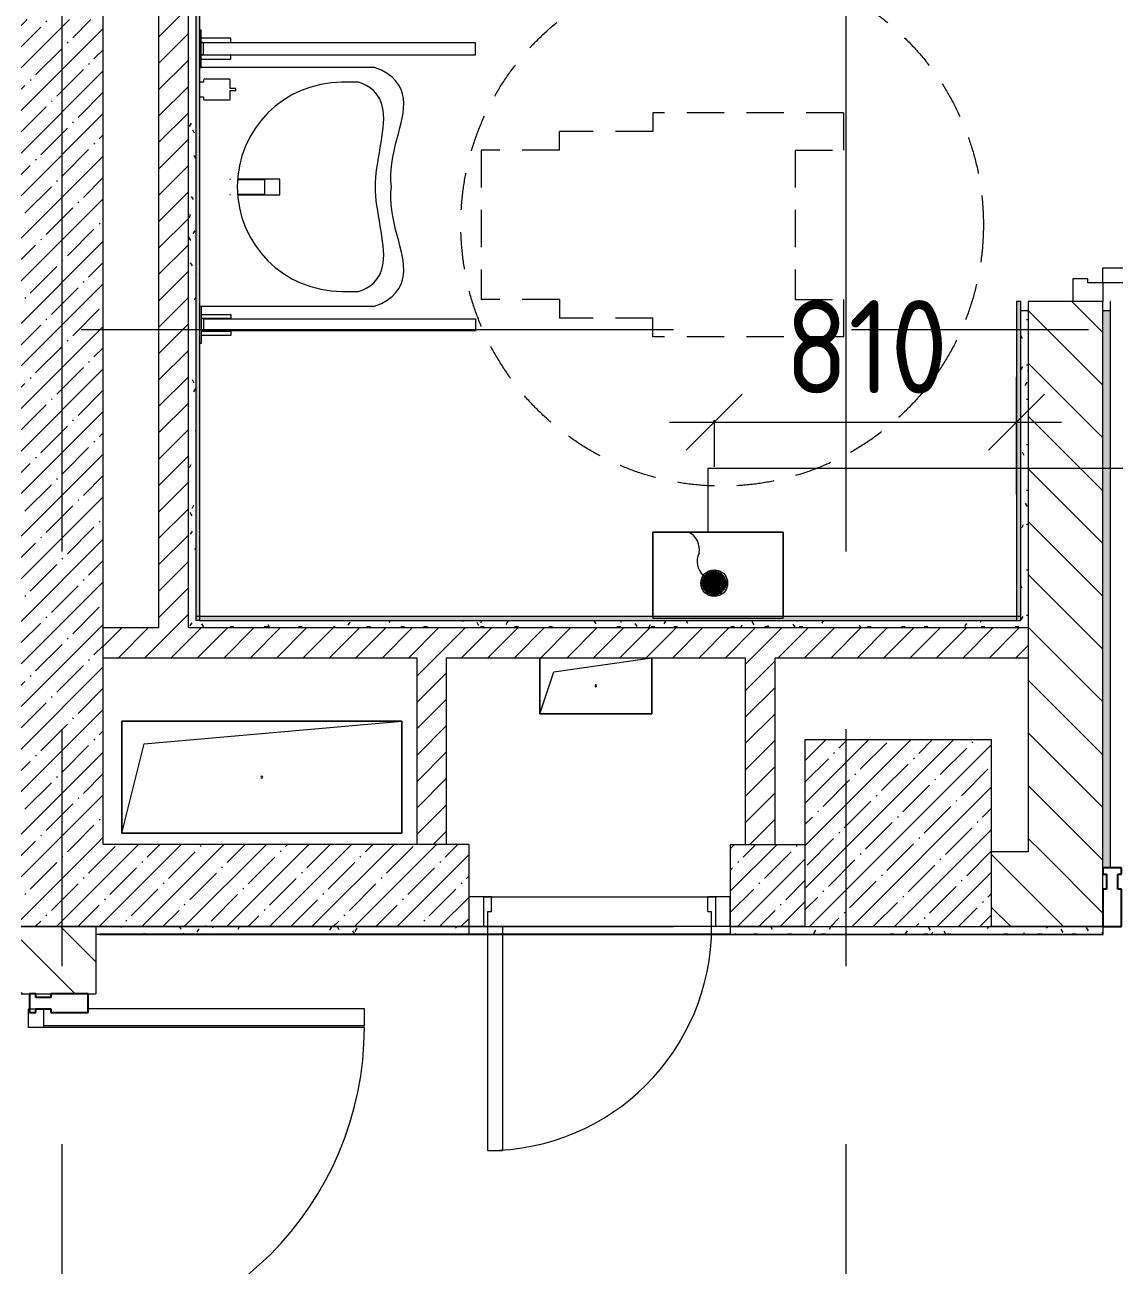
# Model space of a CAD drawing. Header units: millimetres. Extents: x 1322 to 199238, y -8553 to 29000.
# Drawn here: x 22978 to 25897, y 12493 to 15816 of the extents above; entities that cross this region are included whole.
import ezdxf

# ---------------------------------------------------------------- set-up
doc = ezdxf.new("R2010")
doc.units = ezdxf.units.MM
doc.linetypes.add('200_ШТРИХ__ш1_п0_6_', pattern=[160, 100, -60])
doc.linetypes.add('Осевая', pattern=[3175, 635, -476.25, 1587.5, -476.25])
for name, color, linetype, lineweight in [('0-1', 7, 'Continuous', 9), ('A-ANNO-DIMS', 7, 'Continuous', 9), ('A-ANNO-DIMS-100', 7, 'Continuous', 9), ('A-DETL-GENF', 7, 'Continuous', 9), ('A-DOOR', 7, 'Continuous', 9), ('A-DOOR-1', 7, 'Continuous', 13), ('A-DOOR-FRAM', 7, 'Continuous', 13), ('A-DOOR-FRAM-1', 7, 'Continuous', 9), ('A-GENM', 7, 'Continuous', 9), ('A-GLAZ-CWMG', 7, 'Continuous', 9), ('A-GLAZ-CWMG-1', 7, 'Continuous', 25), ('A-WALL', 7, 'Continuous', 9), ('E-ELEC-FIXT-IDEN', 7, 'Continuous', 9), ('I-WALL', 7, 'Continuous', 9), ('P-SANR-FIXT', 7, 'Continuous', 9), ('S-COLS', 7, 'Continuous', 9), ('Оси-2', 7, 'Осевая', 9), ('Электрические приборы', 7, 'Continuous', 9)]:
    doc.layers.add(name, color=color, linetype=linetype, lineweight=lineweight)
for name, color, linetype, lineweight, true_color in [('A-WALL-1', 7, 'Continuous', 9, 0x3c3c3c), ('A-WALL-FNSH-1', 7, 'Continuous', 9, 0x3c3c3c), ('I-FURN-1', 7, 'Continuous', 9, 0xf0f0f0), ('I-FURN-2', 7, '200_ШТРИХ__ш1_п0_6_', 9, 0xf0f0f0)]:
    doc.layers.add(name, color=color, linetype=linetype, lineweight=lineweight, true_color=true_color)
doc.styles.add('ISOCPEUR', font='isocpeur.ttf', dxfattribs={"width": 0.9, "height": 250})
doc.dimstyles.new('ISO-2_5_0_9К_БОЛЬШОЙ_1', dxfattribs={"dimscale": 304.8, "dimtxt": 248.995294, "dimasz": 0.492126, "dimexe": 0.393701, "dimexo": 0.984252, "dimgap": 0, "dimtad": 1, "dimdec": 0, "dimrnd": 10, "dimzin": 0, "dimdsep": 46, "dimtxsty": 'ISOCPEUR', "dimblk1": 'OBLIQUE', "dimblk2": 'OBLIQUE', "dimsah": 1, "dimcen": 0.09, "dimdle": 0.393701, "dimazin": 0, "dimtfac": 1, "dimtdec": 4, "dimtix": 1, "dimtmove": 0, "dimatfit": 3, "dimfxl": 1, "dimtvp": 1, "dimtolj": 1, "dimtzin": 0, "dimarcsym": 2})
pattern_1 = [(135, (-75531.33, 0), (-70.71068, -70.71068), [])]
pattern_2 = [(45, (-75531.33, 0), (-57.024626, 57.024626), []), (45, (-75474.3, 0), (-57.024626, 57.024626), [100.806, -20.161, 3.353, -16.808])]
pattern_3 = [(45, (-75531.326, 0), (-35.35534, 35.35534), [])]
pattern_4 = [(0, (-75531.326, 0), (121.92, 30.48), [10.058, -81.382, 10.058, -81.382, -487.68]), (0, (-75531.326, 0), (121.92, 30.48), [-182.88, 10.058, -172.822, 10.058, -81.382, -213.36]), (0, (-75531.326, 0), (121.92, 30.48), [-457.2, 10.058, -50.902, 10.058, -142.342]), (120, (-75485.606, 15.24), (-87.356454, 90.345817), [10.058, -81.382, 10.058, -81.382, -487.68]), (120, (-75485.606, 15.24), (-87.356454, 90.345817), [-182.88, 10.058, -172.822, 10.058, -81.382, -213.36]), (120, (-75485.606, 15.24), (-87.356454, 90.345817), [-457.2, 10.058, -50.902, 10.058, -142.342]), (240, (-75470.366, 76.2), (-34.563546, -120.825817), [10.058, -81.382, 10.058, -81.382, -487.68]), (240, (-75470.366, 76.2), (-34.563546, -120.825817), [-182.88, 10.058, -172.822, 10.058, -81.382, -213.36]), (240, (-75470.366, 76.2), (-34.563546, -120.825817), [-457.2, 10.058, -50.902, 10.058, -142.342])]

# ---------------------------------------------------------------- blocks, each defined once
blk = doc.blocks.new('110_Дверь_СКБ_1Ст_Внутренняя1 - Д-4 1100x2100h_су мгн-31800557-План размещения напольных электротехнических лючков и розеток 1 этажа в осях 23_1-33')
at = {"layer": 'A-DOOR'}
blk.add_arc((512.5, 100), 1000, 90, 180, dxfattribs=at)
at = {"layer": 'A-DOOR-1'}
for p, q in [((512.5, 1100), (472.5, 1100)), ((472.5, 100), (472.5, 1100)), ((512.5, 1100), (512.5, 100)), ((512.5, 100), (472.5, 100))]:
    blk.add_line(p, q, dxfattribs=at)
at = {"layer": 'A-DOOR-FRAM'}
for p, q in [((-537.5, 100), (-537.5, 20)), ((-537.5, 100), (-487.5, 100)), ((-487.5, 100), (-487.5, 60)), ((512.5, 100), (512.5, 60)), ((512.5, 100), (562.5, 100)), ((562.5, 100), (562.5, 20)), ((-477.5, 60), (-487.5, 60)), ((-477.5, 60), (-477.5, 20)), ((502.5, 60), (502.5, 20)), ((512.5, 60), (502.5, 60)), ((-537.5, 20), (-477.5, 20)), ((502.5, 20), (562.5, 20))]:
    blk.add_line(p, q, dxfattribs=at)
blk = doc.blocks.new('110_Дверь_СКБ_1Ст - д-18 700x2100h_Технический шкаф ЭОМ и СС-23279316-План размещения напольных электротехнических лючков и розеток 1 этажа в осях 23_1-33')
at = {"layer": 'A-DOOR'}
blk.add_arc((312.5, 110), 600, 90, 180, dxfattribs=at)
at = {"layer": 'A-DOOR-1'}
for p, q in [((312.5, 710), (272.5, 710)), ((272.5, 110), (272.5, 710)), ((312.5, 710), (312.5, 110)), ((312.5, 110), (272.5, 110))]:
    blk.add_line(p, q, dxfattribs=at)
at = {"layer": 'A-DOOR-FRAM'}
for p, q in [((-337.5, 110), (-337.5, 30)), ((-337.5, 110), (-287.5, 110)), ((-287.5, 110), (-287.5, 70)), ((312.5, 110), (312.5, 70)), ((312.5, 110), (362.5, 110)), ((362.5, 110), (362.5, 30)), ((-277.5, 70), (-287.5, 70)), ((-277.5, 70), (-277.5, 30)), ((302.5, 70), (302.5, 30)), ((312.5, 70), (302.5, 70)), ((-337.5, 30), (-277.5, 30)), ((302.5, 30), (362.5, 30))]:
    blk.add_line(p, q, dxfattribs=at)
at = {"layer": 'A-DOOR-FRAM-1'}
for p, q in [((-297.5, 30), (-297.5, 110)), ((-297.5, 110), (322.5, 110)), ((322.5, 110), (322.5, 30)), ((322.5, 30), (-297.5, 30))]:
    blk.add_line(p, q, dxfattribs=at)
blk = doc.blocks.new('FRT_2D_Символ _разворот МГН_1 - D1_4_Символ доступности разворота МГН _360__-18618045-План размещения напольных электротехнических лючков и розеток 1 этажа в осях 23_1-33')
at = {"layer": 'I-FURN-2'}
for p, q in [((-300, 325.4), (-300, -185.8)), ((-300, 325.4), (-200, 325.4)), ((-200, 195.4), (-200, 325.4)), ((200, 325.4), (300, 325.4)), ((200, 195.4), (200, 325.4)), ((300, 325.4), (300, -185.8)), ((-200, 195.4), (200, 195.4)), ((-300, -185.8), (-250, -185.8)), ((-250, -185.8), (-250, -435.8)), ((300, -185.8), (250, -185.8)), ((250, -185.8), (250, -435.8)), ((-200, -435.8), (-250, -435.8)), ((-200, -435.8), (-200, -645.8)), ((200, -435.8), (250, -435.8)), ((200, -435.8), (200, -645.8)), ((-200, -645.8), (200, -645.8))]:
    blk.add_line(p, q, dxfattribs=at)
blk.add_circle((0, 0), 700, dxfattribs=at)
blk = doc.blocks.new('SND_Умывальник МГН_Jika - гибкая подводка_ 640х550х165 PN6_3_ ХВ_ГВ накидная гайка BP DN15_ К-гл_кон_ П DN 50-30756074-План размещения напольных электротехнических лючков и розеток 1 этажа в осях 23_1-33')
at = {"layer": 'P-SANR-FIXT'}
for p, q in [((-320, 468), (-320, 0)), ((320, 0), (320, 468)), ((-280, 425), (-280, 380)), ((280, 380), (280, 425))]:
    blk.add_line(p, q, dxfattribs=at)
blk.add_arc((0, 380), 280, 180, 360, dxfattribs=at)
for points, knots in [([(0, 512.9), (-41.2, 508.8), (-131.1, 523.5), (-281.1, 574.8), (-320, 468)], [-0.715552, -0.715552, -0.715552, -0.715552, -0.3972744, 0, 0, 0, 0]), ([(320, 468), (281.1, 574.8), (131.1, 523.5), (41.2, 508.8), (0, 512.9)], [-0.715552, -0.715552, -0.715552, -0.715552, -0.3182776, 0, 0, 0, 0]), ([(0, 470), (-61.7, 470), (-229.3, 523.4), (-272.8, 450.8), (-280, 425)], [0, 0, 0, 0, 0.3523534, 0.6664917, 0.6664917, 0.6664917, 0.6664917]), ([(280, 425), (272.8, 450.8), (229.3, 523.4), (61.7, 470), (0, 470)], [0, 0, 0, 0, 0.3141383, 0.6664917, 0.6664917, 0.6664917, 0.6664917])]:
    blk.add_open_spline(points, degree=3, knots=knots, dxfattribs=at)
blk = doc.blocks.new('132_МГН_Поручень для унитаза_тип откидной - ПР 1Р-V1-План размещения напольных электротехнических лючков и розеток 1 этажа в осях 23_1-33')
at = {"layer": 'A-GENM'}
for p, q in [((-16, 738), (-16, 9.5)), ((16, 738), (-16, 738)), ((16, 9.5), (16, 738)), ((-28.2, 83), (-28.2, 3)), ((-17, 83), (-28.2, 83)), ((-17, 3), (-17, 83)), ((17, 83), (17, 3)), ((28.2, 83), (17, 83)), ((28.2, 3), (28.2, 83)), ((-50, 3), (-50, 0)), ((50, 3), (-50, 3)), ((-17, 3), (-28.2, 3)), ((-16, 9.5), (-16.6, 8.9)), ((-16.6, 8.9), (-16.6, 4.2)), ((16, 9.5), (-16, 9.5)), ((16, 9.5), (16.6, 8.9)), ((16.6, 8.9), (16.6, 4.2)), ((28.2, 3), (17, 3)), ((50, 0), (50, 3))]:
    blk.add_line(p, q, dxfattribs=at)
for centre, start, end in [((-15.3, 4.2), 180, 270), ((15.3, 4.2), 270, 360)]:
    blk.add_arc(centre, 1.24, start, end, dxfattribs=at)
blk = doc.blocks.new('132_МГН_Поручень для унитаза_тип откидной - ПР 1Р-18619933-План размещения напольных электротехнических лючков и розеток 1 этажа в осях 23_1-33')
at = {"layer": 'A-GENM'}
for p, q in [((-50, -3), (-50, 0)), ((50, 0), (50, -3)), ((50, -3), (-50, -3)), ((-17, -3), (-28.2, -3)), ((-28.2, -83), (-28.2, -3)), ((-17, -3), (-17, -83)), ((-16.6, -8.9), (-16.6, -4.2)), ((-16, -9.5), (-16.6, -8.9)), ((16, -9.5), (-16, -9.5)), ((-16, -738), (-16, -9.5)), ((16, -9.5), (16.6, -8.9)), ((16, -9.5), (16, -738)), ((16.6, -8.9), (16.6, -4.2)), ((28.2, -3), (17, -3)), ((17, -83), (17, -3)), ((28.2, -3), (28.2, -83)), ((-17, -83), (-28.2, -83)), ((28.2, -83), (17, -83)), ((16, -738), (-16, -738))]:
    blk.add_line(p, q, dxfattribs=at)
for centre, start, end in [((-15.3, -4.2), 90, 180), ((15.3, -4.2), 0, 90)]:
    blk.add_arc(centre, 1.24, start, end, dxfattribs=at)
blk = doc.blocks.new('Прямоугольный импост - Импост структурный с накладкой - 160мм Темный-30756008-План размещения напольных электротехнических лючков и розеток 1 этажа в осях 23_1-33')
at = {"layer": 'A-GLAZ-CWMG-1'}
for p, q in [((-50, 0), (-50, 17)), ((-50, 17), (0, 17)), ((-40, 0), (-50, 0)), ((-40, -40), (-40, 0)), ((0, 0), (-10, 0)), ((-10, 0), (-10, -40)), ((0, 17), (0, 0)), ((-50, -140), (-50, -40)), ((-50, -40), (-40, -40)), ((-10, -40), (0, -40)), ((0, -40), (0, -140)), ((0, -140), (-50, -140))]:
    blk.add_line(p, q, dxfattribs=at)
blk = doc.blocks.new('GM_Отверстие прямоугольное _в плите_ - Отверстие-21606279-План размещения напольных электротехнических лючков и розеток 1 этажа в осях 23_1-33')
at = {"layer": 'A-GENM'}
for p, q in [((-375, -150), (-375, 150)), ((-375, 150), (375, 150)), ((375, 150), (-375, 150)), ((-375, 150), (-375, -150)), ((-315, 90), (375, 150)), ((375, 150), (375, -150)), ((375, -150), (375, 150)), ((-375, -150), (-315, 90)), ((375, -150), (-375, -150)), ((-375, -150), (375, -150))]:
    blk.add_line(p, q, dxfattribs=at)
for start, end in [(360, 180), (180, 360)]:
    blk.add_arc((0, 0), 2.5, start, end, dxfattribs=at)
blk = doc.blocks.new('GM_Отверстие прямоугольное _в плите_ - Отверстие-21620300-План размещения напольных электротехнических лючков и розеток 1 этажа в осях 23_1-33')
at = {"layer": 'A-GENM'}
for p, q in [((-150, -75), (-150, 75)), ((-150, 75), (-150, -75)), ((-112.5, 37.5), (150, 75)), ((150, 75), (150, -75)), ((150, -75), (150, 75)), ((-150, -75), (-112.5, 37.5)), ((150, -75), (-150, -75)), ((-150, -75), (150, -75))]:
    blk.add_line(p, q, dxfattribs=at)
for start, end in [(360, 180), (180, 360)]:
    blk.add_arc((0, 0), 2.5, start, end, dxfattribs=at)
blk = doc.blocks.new('BSC_Колонна _Прямоугольная - 500х500-17857564-План размещения напольных электротехнических лючков и розеток 1 этажа в осях 23_1-33')
at = {"layer": 'S-COLS'}
h = blk.add_hatch(dxfattribs=at)
h.set_pattern_fill('FP_28', color=256, style=0, pattern_type=2)
h.set_pattern_definition([(45, (-100850, -13650), (-57.024626, 57.024626), []), (45, (-100792.975, -13650), (-57.024626, 57.024626), [100.806, -20.161, 3.353, -16.808])])
h.paths.add_polyline_path([(-250, -250), (250, -250), (250, 250), (-250, 250), (-250, -33.5)])
for p, q in [((250, 250), (-250, 250)), ((-250, 250), (-250, -250)), ((250, -250), (250, 250)), ((-250, -250), (250, -250))]:
    blk.add_line(p, q, dxfattribs=at)
blk = doc.blocks.new('Блок Розеток и Выключателей - Блок Розеток и Выключателей_SK3-27368973-План размещения напольных электротехнических лючков и розеток 1 этажа в осях 23_1-33')
at = {"layer": 'A-DETL-GENF'}
for p, q in [((-7.2, -66.4), (-7.2, -133.6)), ((-4.8, -66.4), (-4.8, -133.6)), ((-2.4, -66.4), (-2.4, -133.6)), ((0, -66.4), (0, -133.6)), ((2.4, -66.4), (2.4, -133.6)), ((4.8, -66.4), (4.8, -133.6)), ((7.2, -66.4), (7.2, -133.6)), ((-33.6, -92.8), (-33.6, -107.2)), ((-31.2, -88), (-31.2, -112)), ((-28.8, -83.2), (-28.8, -116.8)), ((-26.4, -80.8), (-26.4, -119.2)), ((-24, -78.4), (-24, -121.6)), ((-21.6, -76), (-21.6, -124)), ((-19.2, -73.6), (-19.2, -126.4)), ((-16.8, -71.2), (-16.8, -128.8)), ((-14.4, -71.2), (-14.4, -128.8)), ((-12, -68.8), (-12, -131.2)), ((-9.6, -68.8), (-9.6, -131.2)), ((9.6, -68.8), (9.6, -131.2)), ((12, -68.8), (12, -131.2)), ((14.4, -71.2), (14.4, -128.8)), ((16.8, -71.2), (16.8, -128.8)), ((19.2, -73.6), (19.2, -126.4)), ((21.6, -76), (21.6, -124)), ((24, -78.4), (24, -121.6)), ((26.4, -80.8), (26.4, -119.2)), ((28.8, -83.2), (28.8, -116.8)), ((31.2, -88), (31.2, -112)), ((33.6, -92.8), (33.6, -107.2))]:
    blk.add_line(p, q, dxfattribs=at)
blk.add_circle((0, -100), 36, dxfattribs=at)
for centre, radius, start, end in [((-2.1, -158.1), 48.1, 332.5065, 49.9886), ((91.1, -190.4), 51.5, 168.6656, 243.8652)]:
    blk.add_arc(centre, radius, start, end, dxfattribs=at)
blk = doc.blocks.new('смеситель для раковины - Default-30615600-План размещения напольных электротехнических лючков и розеток 1 этажа в осях 23_1-33')
at = {"layer": '0-1'}
for p, q in [((21, 151.6), (-21, 151.6)), ((20.3, 111.8), (-20.3, 111.8)), ((-20.3, 19.4), (-20.3, 17.5)), ((20.3, 17.5), (20.3, 19.4))]:
    blk.add_line(p, q, dxfattribs=at)
at = {"layer": '0-1', "flags": 128}
for points in [[(-21, 151.3), (-21, 147.9), (-21, 145.7), (-21, 145.2), (-21, 144.9), (-21, 144.8), (-21, 144.7), (-21, 144.7)], [(21, 89.1), (21, 88.6), (21, 88.3), (21, 88.3)]]:
    blk.add_lwpolyline(points, dxfattribs=at)
at = {"layer": 'P-SANR-FIXT'}
for p, q in [((21, 151.6), (-21, 151.6)), ((-21, 151.6), (-21, 39.3)), ((21, 39.3), (21, 151.6)), ((-20.3, 111.8), (-20.3, 111.8)), ((-20.3, 111.8), (-20.3, 109.7)), ((20.3, 109.7), (20.3, 111.8)), ((20.3, 111.8), (20.3, 111.8))]:
    blk.add_line(p, q, dxfattribs=at)
at = {"layer": 'P-SANR-FIXT', "flags": 128}
for points in [[(-21, 144), (-21, 91), (-21, 39.3)], [(21, 39.3), (21, 91), (21, 144)], [(-20.3, 38.2), (-20.3, 60.2), (-20.3, 109.7)], [(20.3, 109.7), (20.3, 60.2), (20.3, 38.2)]]:
    blk.add_lwpolyline(points, dxfattribs=at)
at = {"layer": 'P-SANR-FIXT'}
for points, knots in [([(-21, 151.6), (-21, 151.7), (-21, 151.5), (-21, 150.5), (-21, 148.7), (-21, 146.9), (-21, 145.2), (-21, 144.4), (-21, 144)], [0.4444444, 0.4444444, 0.4444444, 0.4444444, 0.5555556, 0.6666667, 0.7777778, 0.8888889, 0.9444444, 1, 1, 1, 1]), ([(21, 144), (21, 144.4), (21, 145.2), (21, 146.9), (21, 148.7), (21, 150.5), (21, 151.5), (21, 151.7), (21, 151.6)], [0, 0, 0, 0, 0.0555556, 0.1111111, 0.2222222, 0.3333333, 0.4444444, 0.5555556, 0.5555556, 0.5555556, 0.5555556]), ([(-21.3, 38.5), (-21.3, 38.6), (-21.3, 39.4), (-21.2, 41), (-21.2, 44.2), (-21.2, 48.8), (-21.1, 54.3), (-21.1, 59.3), (-21.1, 63.2), (-21.1, 66.1), (-21.1, 68.8), (-21.1, 72.5), (-21, 78.9), (-21, 84.5), (-21, 88.1)], [0.5797574, 0.5797574, 0.5797574, 0.5797574, 0.5833333, 0.625, 0.6666667, 0.7083333, 0.75, 0.7916667, 0.8125, 0.8333333, 0.8541667, 0.875, 0.9166667, 1, 1, 1, 1]), ([(21, 88.1), (21, 84.5), (21, 78.9), (21.1, 72.5), (21.1, 68.8), (21.1, 66.1), (21.1, 63.2), (21.1, 59.3), (21.2, 54.3), (21.2, 48.8), (21.2, 44.2), (21.3, 41), (21.3, 39.4), (21.3, 38.6), (21.3, 38.5)], [0, 0, 0, 0, 0.0833333, 0.125, 0.1458333, 0.1666667, 0.1875, 0.2083333, 0.25, 0.2916667, 0.3333333, 0.375, 0.4166667, 0.4202426, 0.4202426, 0.4202426, 0.4202426])]:
    blk.add_open_spline(points, degree=3, knots=knots, dxfattribs=at)
blk = doc.blocks.new('TOY_Диспансер мыло - Дозатор Elegance new 11654 019001 хром-30721027-План размещения напольных электротехнических лючков и розеток 1 этажа в осях 23_1-33')
at = {"layer": 'A-GENM'}
for p, q in [((127.9, 101.6), (122.2, 101.6)), ((122.2, 101.6), (122.2, 86.7)), ((127.9, 86.7), (127.9, 101.6)), ((97.5, 84.7), (97.5, 17)), ((122.2, 86.7), (99.5, 86.7)), ((150.5, 86.7), (127.9, 86.7)), ((152.5, 17), (152.5, 84.7)), ((99.5, 15), (105, 15)), ((105, 15), (105, 5.5)), ((145, 5.5), (145, 15)), ((145, 15), (150.5, 15))]:
    blk.add_line(p, q, dxfattribs=at)
for centre, start, end in [((99.5, 84.7), 90, 180), ((150.5, 84.7), 360, 90), ((99.5, 17), 180, 270), ((150.5, 17), 270, 360)]:
    blk.add_arc(centre, 2, start, end, dxfattribs=at)
blk = doc.blocks.new('Дверь_Витражная_остекление_ - ВВ-7 остекление-32349468-План размещения напольных электротехнических лючков и розеток 1 этажа в осях 23_1-33')
at = {"layer": 'A-DETL-GENF'}
for p, q in [((-815, -20), (-860, -20)), ((-860, -20), (-860, -880)), ((-815, -880), (-815, -20)), ((865, -20), (865, -880)), ((910, -880), (910, -140)), ((-860, -880), (-815, -880)), ((865, -880), (910, -880))]:
    blk.add_line(p, q, dxfattribs=at)
at = {"layer": 'A-DOOR'}
for p, q in [((-860, -880), (-860, -20)), ((860, -880), (860, -20))]:
    blk.add_line(p, q, dxfattribs=at)
for centre, start, end in [((-860, -20), 270, 0), ((860, -20), 180, 270)]:
    blk.add_arc(centre, 860, start, end, dxfattribs=at)
at = {"layer": 'A-DOOR-1'}
for p, q in [((-910, 20), (-860, 20)), ((-910, -20), (-910, 20)), ((-860, 20), (-860, -20)), ((860, 20), (910, 20)), ((860, -20), (860, 20)), ((910, 20), (910, -20)), ((-860, -20), (-910, -20)), ((910, -20), (860, -20))]:
    blk.add_line(p, q, dxfattribs=at)
blk = doc.blocks.new('Прямоугольный импост - Импост структурный с накладкой - 160мм Темный-32348142-План размещения напольных электротехнических лючков и розеток 1 этажа в осях 23_1-33')
at = {"layer": 'A-GLAZ-CWMG-1'}
for p, q in [((0, 17), (-50, 17)), ((-50, 17), (-50, 0)), ((-50, 0), (-40, 0)), ((-40, 0), (-40, -40)), ((-10, -40), (-10, 0)), ((-10, 0), (0, 0)), ((0, 0), (0, 17)), ((-40, -40), (-50, -40)), ((-50, -40), (-50, -140)), ((0, -40), (-10, -40)), ((0, -140), (0, -40)), ((-50, -140), (0, -140))]:
    blk.add_line(p, q, dxfattribs=at)
blk = doc.blocks.new('DIMBLOCK45-План размещения напольных электротехнических лючков и розеток 1 этажа в осях 23_1-33')
at = {"layer": 'A-ANNO-DIMS-100'}
for p, q in [((25635.7, 14557.7), (25635.7, 14871.6)), ((24825.5, 14756.7), (24825.5, 14631.6)), ((24825.5, 14751.6), (24825.5, 14756.7)), ((24705.5, 14751.6), (25755.7, 14751.6)), ((25635.7, 14751.6), (25635.7, 14557.7))]:
    blk.add_line(p, q, dxfattribs=at)
at = {"layer": 'A-ANNO-DIMS-100', "lineweight": 20}
for p, q in [((24825.5, 14751.6), (24900.5, 14826.6)), ((25635.7, 14751.6), (25710.7, 14826.6)), ((24825.5, 14751.6), (24750.5, 14676.6)), ((25635.7, 14751.6), (25560.7, 14676.6))]:
    blk.add_line(p, q, dxfattribs=at)
at = {"layer": 'A-ANNO-DIMS-100', "color": 0, "insert": (25015.1, 15078.3), "char_height": 250, "width": 517.144, "attachment_point": 1, "line_spacing_factor": 1.149209, "style": 'ISOCPEUR'}
blk.add_mtext('810', dxfattribs=at)
blk = doc.blocks.new('_Oblique')
at = {"color": 0, "linetype": 'ByBlock', "lineweight": -2}
blk.add_line((-0.5, -0.5), (0.5, 0.5), dxfattribs=at)

msp = doc.modelspace()

# ---------------------------------------------------------------- hatches: boundary and pattern name
at = {"layer": 'I-WALL'}
h = msp.add_hatch(dxfattribs=at)
h.set_pattern_fill('FP_31', color=256, style=0, pattern_type=2)
h.set_pattern_definition(pattern_4)
h.paths.add_polyline_path([(25886.7, 13557), (25886.7, 15050), (25866.7, 15050), (25866.7, 13557)])
h.paths.add_polyline_path([(25866.7, 16175), (25886.7, 16175), (25886.7, 17750), (25866.7, 17750), (25866.7, 17270.3)])
h = msp.add_hatch(dxfattribs=at)
h.set_pattern_fill('FP_4', color=256, style=0, pattern_type=2)
h.set_pattern_definition(pattern_1)
h.paths.add_polyline_path([(25666.7, 13600), (25866.7, 13600), (25866.7, 15075), (25666.7, 15075), (25666.7, 13616.5)])
h.paths.add_polyline_path([(25866.7, 16175), (25866.7, 17530), (25666.7, 17530), (25666.7, 16175)])
h = msp.add_hatch(dxfattribs=at)
h.set_pattern_fill('FP_3', color=256, style=0, pattern_type=2)
h.set_pattern_definition(pattern_3)
h.paths.add_polyline_path([(23336.7, 14200), (23416.7, 14200), (23416.7, 17030), (23336.7, 17030), (23336.7, 14834.4)])
h = msp.add_hatch(dxfattribs=at)
h.set_pattern_fill('FP_31', color=256, style=0, pattern_type=2)
h.set_pattern_definition(pattern_4)
h.paths.add_polyline_path([(25646.7, 14220), (25666.7, 14220), (25666.7, 15050), (25646.7, 15050), (25646.7, 14231)])
h.paths.add_polyline_path([(25666.7, 16175), (25666.7, 16950), (25646.7, 16950), (25646.7, 16175)])
h = msp.add_hatch(dxfattribs=at)
h.set_pattern_fill('FP_31', color=256, style=0, pattern_type=2)
h.set_pattern_definition(pattern_4)
h.paths.add_polyline_path([(23416.7, 14200), (23436.7, 14200), (23436.7, 16930), (23416.7, 16930), (23416.7, 14834.4)])
for points in [[(23436.7, 14220), (23447.7, 14220), (23447.7, 16930), (23436.7, 16930), (23436.7, 14834.4)], [(25646.7, 14220), (25646.7, 14231), (23436.7, 14231), (23436.7, 14220), (24975.1, 14220)]]:
    msp.add_hatch(color=256, dxfattribs=at).paths.add_polyline_path(points)
h = msp.add_hatch(color=256, dxfattribs=at)
h.paths.add_polyline_path([(25635.7, 14220), (25646.7, 14220), (25646.7, 15075), (25635.7, 15075), (25635.7, 14834.4)])
h.paths.add_polyline_path([(25635.7, 16175), (25646.7, 16175), (25646.7, 16930), (25635.7, 16930)])
h = msp.add_hatch(dxfattribs=at)
h.set_pattern_fill('FP_2', color=256, style=0, pattern_type=2)
h.set_pattern_definition(pattern_2)
h.paths.add_polyline_path([(22968.7, 13620), (23188.7, 13620), (23188.7, 15830), (22968.7, 15830), (22968.7, 14040)])
h = msp.add_hatch(dxfattribs=at)
h.set_pattern_fill('FP_3', color=256, style=0, pattern_type=2)
h.set_pattern_definition(pattern_3)
h.paths.add_polyline_path([(24988.7, 14120), (25666.7, 14120), (25666.7, 14200), (23188.7, 14200), (23188.7, 14120), (24975.1, 14120)])
h = msp.add_hatch(dxfattribs=at)
h.set_pattern_fill('FP_31', color=256, style=0, pattern_type=2)
h.set_pattern_definition(pattern_4)
h.paths.add_polyline_path([(24975.1, 14200), (25666.7, 14200), (25666.7, 14220), (23436.7, 14220), (23436.7, 14200), (23645.1, 14200)])
h = msp.add_hatch(dxfattribs=at)
h.set_pattern_fill('FP_3', color=256, style=0, pattern_type=2)
h.set_pattern_definition(pattern_3)
h.paths.add_polyline_path([(24108.7, 13620), (24108.7, 14120), (24028.7, 14120), (24028.7, 13620)])
h = msp.add_hatch(dxfattribs=at)
h.set_pattern_fill('FP_3', color=256, style=0, pattern_type=2)
h.set_pattern_definition(pattern_3)
h.paths.add_polyline_path([(24908.7, 13620), (24988.7, 13620), (24988.7, 14120), (24908.7, 14120)])
h = msp.add_hatch(dxfattribs=at)
h.set_pattern_fill('FP_2', color=256, style=0, pattern_type=2)
h.set_pattern_definition(pattern_2)
h.paths.add_polyline_path([(24868.7, 13400), (25068.7, 13400), (25068.7, 13620), (24868.7, 13620)])
h.paths.add_polyline_path([(24168.7, 13400), (24168.7, 13620), (22968.7, 13620), (22968.7, 13400), (23645.1, 13400)])
h = msp.add_hatch(dxfattribs=at)
h.set_pattern_fill('FP_4', color=256, style=0, pattern_type=2)
h.set_pattern_definition(pattern_1)
h.paths.add_polyline_path([(35018.7, 13400), (35018.7, 13600), (34297.7, 13600), (34297.7, 13400)])
h.paths.add_polyline_path([(30018.7, 13400), (30018.7, 13600), (29868.7, 13600), (29868.7, 13400)])
h.paths.add_polyline_path([(31078.7, 13400), (31078.7, 13600), (30518.7, 13600), (30519.7, 13400)])
h.paths.add_polyline_path([(25568.7, 13400), (25866.7, 13400), (25866.7, 13600), (25568.7, 13600)])
h = msp.add_hatch(dxfattribs=at)
h.set_pattern_fill('FP_4', color=256, style=0, pattern_type=2)
h.set_pattern_definition(pattern_1)
h.paths.add_polyline_path([(23168.7, 10600), (23168.7, 11320), (22968.7, 11320), (22968.7, 10600), (22980, 10600)])
h.paths.add_polyline_path([(23168.7, 13220), (23168.7, 13400), (22968.7, 13400), (22968.7, 13220)])
h = msp.add_hatch(dxfattribs=at)
h.set_pattern_fill('FP_31', color=256, style=0, pattern_type=2)
h.set_pattern_definition(pattern_4)
h.paths.add_polyline_path([(25568.7, 13380), (25867.7, 13380), (25866.7, 13400), (24868.7, 13400), (24868.7, 13380), (25068.7, 13380)])
h.paths.add_polyline_path([(24168.7, 13380), (24168.7, 13400), (23168.7, 13400), (23168.7, 13380), (23645.1, 13380)])

# ---------------------------------------------------------------- linework, layer by layer
at = {"layer": 'A-WALL'}
for p, q in [((23436.7, 16930), (23436.7, 14220)), ((25646.7, 14220), (25646.7, 15050)), ((23447.7, 14220), (23436.7, 14220)), ((24868.7, 13620), (25068.7, 13620)), ((25568.7, 13400), (25866.7, 13400)), ((25866.7, 13400), (25568.7, 13400)), ((24868.7, 13380), (25866.7, 13380))]:
    msp.add_line(p, q, dxfattribs=at)
at = {"layer": 'A-WALL-1'}
for p, q in [((23188.7, 13620), (23188.7, 17530)), ((23336.7, 17030), (23336.7, 14200)), ((23416.7, 14200), (23416.7, 16950)), ((25666.7, 15075), (25666.7, 13600)), ((25866.7, 15075), (25666.7, 15075)), ((25866.7, 13400), (25866.7, 15075)), ((25666.7, 15050), (25646.7, 15050)), ((25886.7, 15050), (25866.7, 15050)), ((23336.7, 14200), (23188.7, 14200)), ((25666.7, 14200), (23416.7, 14200)), ((23188.7, 14120), (24028.7, 14120)), ((24028.7, 14120), (24028.7, 13620)), ((24108.7, 14120), (24908.7, 14120)), ((24108.7, 13620), (24108.7, 14120)), ((24908.7, 14120), (24908.7, 13620)), ((24988.7, 14120), (25666.7, 14120)), ((24988.7, 13620), (24988.7, 14120)), ((24168.7, 13620), (23188.7, 13620)), ((24168.7, 13400), (24168.7, 13620)), ((24868.7, 13620), (24868.7, 13400)), ((25666.7, 13600), (25568.7, 13600)), ((25866.7, 13557), (25886.7, 13557)), ((22968.7, 13400), (24168.7, 13400)), ((24168.7, 13400), (22968.7, 13400)), ((23168.7, 13400), (23168.7, 13220)), ((24168.7, 13380), (24168.7, 13400)), ((24868.7, 13400), (25068.7, 13400)), ((25068.7, 13400), (24868.7, 13400)), ((24868.7, 13400), (24868.7, 13380)), ((25867.7, 13400), (25866.7, 13400)), ((25867.7, 13379), (25867.7, 13400)), ((23168.7, 13380), (23178.7, 13380)), ((25866.7, 13380), (25866.7, 13379)), ((25866.7, 13379), (25867.7, 13379)), ((22968.7, 13220), (23168.7, 13220))]:
    msp.add_line(p, q, dxfattribs=at)
at = {"layer": 'A-WALL-FNSH-1'}
for p, q in [((23447.7, 14220), (23447.7, 16930)), ((25646.7, 15075), (25635.7, 15075)), ((25635.7, 15075), (25635.7, 14220)), ((25646.7, 15050), (25646.7, 15075)), ((25886.7, 15075), (25886.7, 13557)), ((25887.7, 15075), (25886.7, 15075)), ((25887.7, 13557), (25887.7, 15075)), ((25646.7, 14231), (23436.7, 14231)), ((23447.7, 14220), (25646.7, 14220)), ((25886.7, 13557), (25887.7, 13557)), ((24868.7, 13380), (23178.7, 13380)), ((23178.7, 13380), (23178.7, 13379)), ((23178.7, 13379), (25866.7, 13379))]:
    msp.add_line(p, q, dxfattribs=at)
at = {"layer": 'E-ELEC-FIXT-IDEN'}
for p, q in [((24809.4, 14628.1), (26030.7, 14628.1)), ((24809.4, 14456.7), (24809.4, 14628.1))]:
    msp.add_line(p, q, dxfattribs=at)
at = {"layer": 'I-FURN-1'}
for p, q in [((24660.7, 14456.2), (24660.7, 14226.2)), ((25010.7, 14456.2), (24660.7, 14456.2)), ((24660.7, 14456.2), (25010.7, 14456.2)), ((24660.7, 14231), (24660.7, 14456.2)), ((25010.7, 14226.2), (25010.7, 14456.2)), ((25010.7, 14456.2), (25010.7, 14231)), ((24660.7, 14226.2), (25010.7, 14226.2))]:
    msp.add_line(p, q, dxfattribs=at)
at = {"layer": 'Оси-2'}
for p, q in [((25178.7, 593.7), (25178.7, 19528.3)), ((23078.7, 593.7), (23078.7, 19415.1)), ((9318.1, 15000), (46628.7, 15000)), ((9318.1, 13400), (44187.7, 13400))]:
    msp.add_line(p, q, dxfattribs=at)

# ---------------------------------------------------------------- block references
at = {"layer": 'A-DOOR'}
for name, p, rotation in [('110_Дверь_СКБ_1Ст_Внутренняя1 - Д-4 1100x2100h_су мгн-31800557-План размещения напольных электротехнических лючков и розеток 1 этажа в осях 23_1-33', (25766.7, 15637.5), 270), ('110_Дверь_СКБ_1Ст - д-18 700x2100h_Технический шкаф ЭОМ и СС-23279316-План размещения напольных электротехнических лючков и розеток 1 этажа в осях 23_1-33', (24531.2, 13510), 180), ('Дверь_Витражная_остекление_ - ВВ-7 остекление-32349468-План размещения напольных электротехнических лючков и розеток 1 этажа в осях 23_1-33', (23008.3, 12270), 89.99999999999993)]:
    msp.add_blockref(name, p, dxfattribs=dict(at, rotation=rotation))
at = {"layer": 'A-GENM'}
for name, p in [('GM_Отверстие прямоугольное _в плите_ - Отверстие-21620300-План размещения напольных электротехнических лючков и розеток 1 этажа в осях 23_1-33', (24508.7, 14045)), ('GM_Отверстие прямоугольное _в плите_ - Отверстие-21606279-План размещения напольных электротехнических лючков и розеток 1 этажа в осях 23_1-33', (23613.7, 13800))]:
    msp.add_blockref(name, p, dxfattribs=at)
at = {"layer": 'A-GLAZ-CWMG', "extrusion": (0, 0, -1)}
msp.add_blockref('Прямоугольный импост - Импост структурный с накладкой - 160мм Темный-30756008-План размещения напольных электротехнических лючков и розеток 1 этажа в осях 23_1-33', (-25866.7, 13540), dxfattribs=at)
at = {"layer": 'A-GLAZ-CWMG', "rotation": 89.99999999999993}
msp.add_blockref('Прямоугольный импост - Импост структурный с накладкой - 160мм Темный-32348142-План размещения напольных электротехнических лючков и розеток 1 этажа в осях 23_1-33', (23008.3, 13220), dxfattribs=at)
at = {"layer": 'I-FURN-1', "rotation": 269.9999999999996}
msp.add_blockref('FRT_2D_Символ _разворот МГН_1 - D1_4_Символ доступности разворота МГН _360__-18618045-План размещения напольных электротехнических лючков и розеток 1 этажа в осях 23_1-33', (24846.7, 15280), dxfattribs=at)
at = {"layer": 'P-SANR-FIXT'}
for name, p, rotation in [('132_МГН_Поручень для унитаза_тип откидной - ПР 1Р-V1-План размещения напольных электротехнических лючков и розеток 1 этажа в осях 23_1-33', (23447.7, 15751.7), 269.9999999999966), ('SND_Умывальник МГН_Jika - гибкая подводка_ 640х550х165 PN6_3_ ХВ_ГВ накидная гайка BP DN15_ К-гл_кон_ П DN 50-30756074-План размещения напольных электротехнических лючков и розеток 1 этажа в осях 23_1-33', (23447.7, 15381.8), 270.0000000000037), ('TOY_Диспансер мыло - Дозатор Elegance new 11654 019001 хром-30721027-План размещения напольных электротехнических лючков и розеток 1 этажа в осях 23_1-33', (23442.2, 15767.5), 270), ('смеситель для раковины - Default-30615600-План размещения напольных электротехнических лючков и розеток 1 этажа в осях 23_1-33', (23510, 15381.3), 269.9999999999994), ('132_МГН_Поручень для унитаза_тип откидной - ПР 1Р-18619933-План размещения напольных электротехнических лючков и розеток 1 этажа в осях 23_1-33', (23447.7, 15011.9), 90.00000000001408)]:
    msp.add_blockref(name, p, dxfattribs=dict(at, rotation=rotation))
at = {"layer": 'S-COLS'}
msp.add_blockref('BSC_Колонна _Прямоугольная - 500х500-17857564-План размещения напольных электротехнических лючков и розеток 1 этажа в осях 23_1-33', (25318.7, 13650), dxfattribs=at)
at = {"layer": 'Электрические приборы', "rotation": 180}
msp.add_blockref('Блок Розеток и Выключателей - Блок Розеток и Выключателей_SK3-27368973-План размещения напольных электротехнических лючков и розеток 1 этажа в осях 23_1-33', (24825.5, 14220), dxfattribs=at)

# ---------------------------------------------------------------- dimensions: what is measured, and where the dimension line sits
at = {"layer": 'A-ANNO-DIMS'}
dim = msp.add_linear_dim(base=(25635.7, 14751.6), p1=(24825.5, 14456.7), p2=(25635.7, 14857.7), dimstyle='ISO-2_5_0_9К_БОЛЬШОЙ_1', override={"dimpost": '<>', "dimfxl": 903.953782}, dxfattribs=at)
dim.commit()
dim.dimension.update_dxf_attribs({"geometry": 'DIMBLOCK45-План размещения напольных электротехнических лючков и розеток 1 этажа в осях 23_1-33', "text_midpoint": (25230.6, 14876.6)})

doc.saveas('drawing.dxf')
